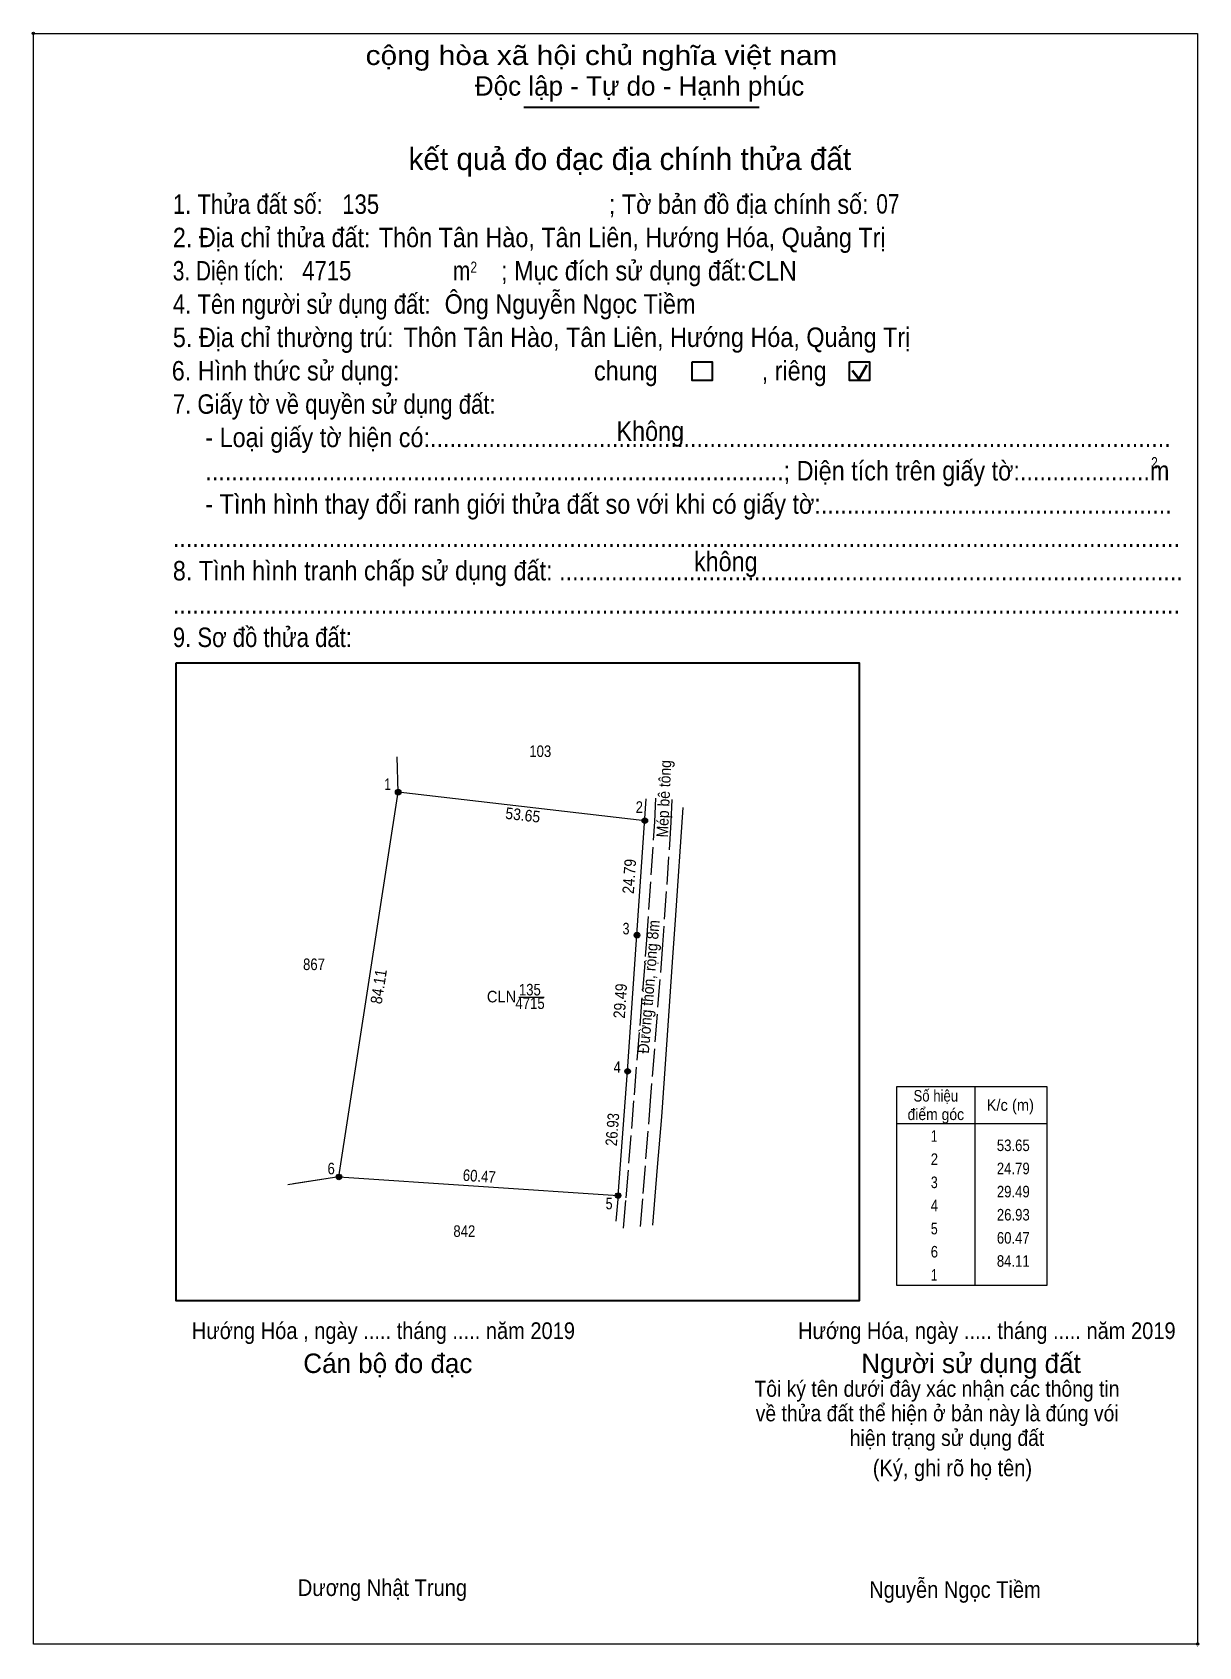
# Model space of a CAD drawing. Header units: metres. Extents: x 546833 to 548165, y 1838165 to 1838884.
# Drawn here: x 546832.7 to 547084.8, y 1838164.9 to 1838513.8 of the extents above; entities that cross this region are included whole.
import ezdxf
from ezdxf.enums import TextEntityAlignment as Align

# ---------------------------------------------------------------- set-up
doc = ezdxf.new("R2010")
doc.units = ezdxf.units.M
doc.header["$PDMODE"] = 32
doc.header["$PDSIZE"] = 0.5
doc.linetypes.add('LONG_DASHED', pattern=[7.5, 6, -1.5])
doc.linetypes.add('MEDIUM_DASHED', pattern=[4.5, 3, -1.5])
for name, color, linetype, lineweight in [('1', 7, 'MEDIUM_DASHED', 13), ('19', 7, 'Continuous', 13), ('63', 7, 'Continuous', 13)]:
    doc.layers.add(name, color=color, linetype=linetype, lineweight=lineweight)

msp = doc.modelspace()

# ---------------------------------------------------------------- hatches: boundary and pattern name
at = {"layer": '63'}
for points in [[(546912.34, 1838349.58, 1), (546911.14, 1838349.58, 1)], [(546965.64, 1838343.43, 1), (546964.44, 1838343.43, 1)], [(546963.93, 1838318.7, 1), (546962.73, 1838318.7, 1)], [(546961.91, 1838289.28, 1), (546960.71, 1838289.28, 1)], [(546899.52, 1838266.45, 1), (546898.32, 1838266.45, 1)], [(546959.86, 1838262.43, 1), (546958.66, 1838262.43, 1)]]:
    msp.add_hatch(color=256, dxfattribs=at).paths.add_polyline_path(points)

# ---------------------------------------------------------------- linework, layer by layer
at = {"layer": '19', "lineweight": 25}
msp.add_line((546938.87, 1838497.57), (546989.75, 1838497.57), dxfattribs=at)
msp.add_line((546938.87, 1838497.57), (546989.75, 1838497.57), dxfattribs=at)
at = {"layer": '19', "lineweight": 35}
for p, q in [((547009.83, 1838440.69), (547011.27, 1838438.83)), ((547009.83, 1838440.69), (547011.27, 1838438.83)), ((547011.27, 1838438.83), (547013.01, 1838441.95)), ((547011.27, 1838438.83), (547013.01, 1838441.95))]:
    msp.add_line(p, q, dxfattribs=at)
at = {"layer": '19'}
for p, q in [((546911.74, 1838349.58), (546911.51, 1838357.25)), ((546898.92, 1838266.45), (546911.74, 1838349.58)), ((546965.04, 1838343.43), (546911.74, 1838349.58)), ((546898.92, 1838266.45), (546887.91, 1838264.78)), ((546898.92, 1838266.45), (546889.14, 1838264.97)), ((546898.92, 1838266.45), (546959.26, 1838262.43)), ((546959.26, 1838262.43), (546958.78, 1838256.89))]:
    msp.add_line(p, q, dxfattribs=at)
msp.add_lwpolyline([(546832.9, 1838513.53), (547084.5, 1838513.53), (547084.5, 1838165.53), (546832.9, 1838165.53)], close=True, dxfattribs=at)
msp.add_lwpolyline([(546832.9, 1838513.53), (547084.5, 1838513.53), (547084.5, 1838165.53), (546832.9, 1838165.53)], close=True, dxfattribs=at)
at = {"layer": '19', "lineweight": 25}
for points in [[(546975.28, 1838442.55), (546979.6, 1838442.55), (546979.6, 1838438.52), (546975.28, 1838438.52)], [(546975.28, 1838442.55), (546979.6, 1838442.55), (546979.6, 1838438.52), (546975.28, 1838438.52)], [(547009.27, 1838442.55), (547013.6, 1838442.55), (547013.6, 1838438.52), (547009.27, 1838438.52)], [(547009.27, 1838442.55), (547013.6, 1838442.55), (547013.6, 1838438.52), (547009.27, 1838438.52)], [(546863.75, 1838377.57), (547011.35, 1838377.57), (547011.35, 1838239.69), (546863.75, 1838239.69)], [(546863.75, 1838377.57), (547011.35, 1838377.57), (547011.35, 1838239.69), (546863.75, 1838239.69)]]:
    msp.add_lwpolyline(points, close=True, dxfattribs=at)
at = {"layer": '19'}
for points in [[(546959.26, 1838262.43), (546961.31, 1838289.28), (546965.36, 1838348.13)], [(546973.22, 1838346.28), (546971.56, 1838321.9), (546971.01, 1838313.92), (546970.29, 1838303.34), (546969.22, 1838287.7), (546968.66, 1838279.44), (546967.74, 1838268.59), (546966.68, 1838256.01)]]:
    msp.add_lwpolyline(points, dxfattribs=at)
at = {"layer": '19', "linetype": 'LONG_DASHED'}
for points in [[(546960.46, 1838255.36), (546961.01, 1838261.97), (546962.78, 1838284.19), (546965.43, 1838316.74), (546967.19, 1838343.15), (546967.39, 1838348.29)], [(546970.9, 1838348.04), (546970.68, 1838343.09), (546968.87, 1838316.58), (546966.29, 1838283.84), (546964.53, 1838261.73), (546963.97, 1838255.39)]]:
    msp.add_lwpolyline(points, dxfattribs=at)
at = {"layer": '19'}
for p in [(546832.9, 1838513.53), (547084.5, 1838165.53)]:
    msp.add_point(p, dxfattribs=at)
at = {"layer": '63'}
for p, q in [((546937.8, 1838305.27), (546943.27, 1838305.27)), ((547036.33, 1838285.99), (547036.33, 1838242.99)), ((547036.33, 1838285.99), (547036.33, 1838242.99)), ((547019.53, 1838277.99), (547051.93, 1838277.99))]:
    msp.add_line(p, q, dxfattribs=at)
msp.add_lwpolyline([(547019.53, 1838285.99), (547051.93, 1838285.99), (547051.93, 1838242.99), (547019.53, 1838242.99)], close=True, dxfattribs=at)
for centre in [(546911.74, 1838349.58), (546965.04, 1838343.43), (546963.33, 1838318.7), (546961.31, 1838289.28), (546898.92, 1838266.45), (546959.26, 1838262.43)]:
    msp.add_circle(centre, 0.6, dxfattribs=at)

# ---------------------------------------------------------------- texts
at = {"layer": '1'}
for s, width, p in [('103', 0.85, (546942.44, 1838357.19)), ('867', 0.85, (546893.54, 1838311.15)), ('CLN', 0.95, (546934.075, 1838304.17)), ('135', 0.85, (546940.19, 1838305.67)), ('4715', 0.85, (546940.23, 1838302.74)), ('842', 0.85, (546926.03, 1838253.5))]:
    msp.add_text(s, height=2.5, dxfattribs=dict(at, width=width)).set_placement(p, align=Align.CENTER)
at = {"layer": '19'}
for s, height, width, p in [('cộng hòa xã hội chủ nghĩa việt nam', 4.2, 1.15, (546904.69, 1838506.71)), ('cộng hòa xã hội chủ nghĩa việt nam', 4.2, 1.15, (546904.69, 1838506.71)), ('1. Thửa đất số:', 4.2, 0.85, (546863.03, 1838474.55)), ('1. Thửa đất số:', 4.2, 0.85, (546863.03, 1838474.55)), ('135', 4.2, 0.85, (546899.65, 1838474.55)), ('; Tờ bản đồ địa chính số:', 4.2, 0.9, (546957.25, 1838474.55)), ('; Tờ bản đồ địa chính số:', 4.2, 0.9, (546957.25, 1838474.55)), ('07', 4.2, 0.8, (547015.07, 1838474.61)), ('2. Địa chỉ thửa đất:', 4.2, 0.9, (546863.03, 1838467.35)), ('2. Địa chỉ thửa đất:', 4.2, 0.9, (546863.03, 1838467.35)), ('Thôn Tân Hào, Tân Liên, Hướng Hóa, Quảng Trị', 4.2, 0.9, (546907.55, 1838467.35)), ('3. Diện tích:', 4.2, 0.8, (546863.03, 1838460.15)), ('3. Diện tích:', 4.2, 0.8, (546863.03, 1838460.15)), ('4715', 4.2, 0.85, (546890.99, 1838460.19)), ('m', 4.2, 0.8, (546923.57, 1838460.15)), ('m', 4.2, 0.8, (546923.57, 1838460.15)), ('2', 2.4, 0.8, (546927.35, 1838461.83)), ('2', 2.4, 0.8, (546927.35, 1838461.83)), ('; Mục đích sử dụng đất:', 4.2, 0.9, (546933.97, 1838460.15)), ('; Mục đích sử dụng đất:', 4.2, 0.9, (546933.97, 1838460.15)), ('CLN', 4.2, 0.95, (546987.23, 1838460.13)), ('4. Tên người sử dụng đất:', 4.2, 0.85, (546863.03, 1838452.95)), ('4. Tên người sử dụng đất:', 4.2, 0.85, (546863.03, 1838452.95)), ('Ông Nguyễn Ngọc Tiềm', 4.2, 0.9, (546921.77, 1838452.99)), ('5. Địa chỉ thường trú:', 4.2, 0.9, (546863.03, 1838445.75)), ('5. Địa chỉ thường trú:', 4.2, 0.9, (546863.03, 1838445.75)), ('Thôn Tân Hào, Tân Liên, Hướng Hóa, Quảng Trị', 4.2, 0.9, (546912.89, 1838445.79)), ('6. Hình thức sử dụng:', 4.2, 0.9, (546862.79, 1838438.55)), ('6. Hình thức sử dụng:', 4.2, 0.9, (546862.79, 1838438.55)), ('chung                , riêng', 4.2, 0.9, (546954.05, 1838438.55)), ('chung                , riêng', 4.2, 0.9, (546954.05, 1838438.55)), ('7. Giấy tờ về quyền sử dụng đất:', 4.2, 0.85, (546863.03, 1838431.35)), ('7. Giấy tờ về quyền sử dụng đất:', 4.2, 0.85, (546863.03, 1838431.35)), ('     - Loại giấy tờ hiện có:..................................................................................................................', 4.2, 0.9, (546863.03, 1838424.15)), ('     - Loại giấy tờ hiện có:..................................................................................................................', 4.2, 0.9, (546863.03, 1838424.15)), ('Không', 4.2, 0.9, (546958.91, 1838425.49)), ('     .........................................................................................; Diện tích trên giấy tờ:....................m', 4.2, 0.9, (546863.03, 1838416.95)), ('     .........................................................................................; Diện tích trên giấy tờ:....................m', 4.2, 0.9, (546863.03, 1838416.95)), ('2', 2.4, 0.8, (547074.47, 1838419.59)), ('2', 2.4, 0.8, (547074.47, 1838419.59)), ('     - Tình hình thay đổi ranh giới thửa đất so với khi có giấy tờ:......................................................', 4.2, 0.9, (546863.03, 1838409.75)), ('...........................................................................................................................................................', 4.2, 0.9, (546863.03, 1838402.55)), ('không', 4.2, 0.9, (546975.65, 1838397.33)), ('không', 4.2, 0.9, (546975.65, 1838397.33)), ('8. Tình hình tranh chấp sử dụng đất: ................................................................................................', 4.2, 0.9, (546863.03, 1838395.35)), ('8. Tình hình tranh chấp sử dụng đất: ................................................................................................', 4.2, 0.9, (546863.03, 1838395.35)), ('...........................................................................................................................................................', 4.2, 0.9, (546863.03, 1838388.15)), ('...........................................................................................................................................................', 4.2, 0.9, (546863.03, 1838388.15)), ('9. Sơ đồ thửa đất:', 4.2, 0.85, (546863.03, 1838380.95)), ('9. Sơ đồ thửa đất:', 4.2, 0.85, (546863.03, 1838380.95)), ('Hướng Hóa , ngày ..... tháng ..... năm 2019', 3.6, 0.9, (546867.13, 1838231.43)), ('Hướng Hóa, ngày ..... tháng ..... năm 2019', 3.6, 0.9, (546998.15, 1838231.43)), ('(Ký, ghi rõ họ tên)', 3.6, 0.9, (547014.31, 1838201.79)), ('(Ký, ghi rõ họ tên)', 3.6, 0.9, (547014.31, 1838201.79)), ('Dương Nhật Trung', 3.6, 0.9, (546890.04, 1838175.91)), ('Nguyễn Ngọc Tiềm', 3.6, 0.9, (547013.53, 1838175.51))]:
    msp.add_text(s, height=height, dxfattribs=dict(at, width=width)).set_placement(p)
for s, p in [('Độc lập - Tự do - Hạnh phúc', (546928.31, 1838500.09)), ('Độc lập - Tự do - Hạnh phúc', (546928.31, 1838500.09)), ('Cán bộ đo đạc', (546891.23, 1838224.09)), ('Cán bộ đo đạc', (546891.23, 1838224.09)), ('Người sử dụng đất', (547011.83, 1838224.09)), ('Người sử dụng đất', (547011.83, 1838224.09))]:
    msp.add_text(s, height=4.2, dxfattribs=at).set_placement(p)
for s, height, p in [('kết quả đo đạc địa chính thửa đất', 4.8, (546961.8, 1838484.03)), ('kết quả đo đạc địa chính thửa đất', 4.8, (546961.8, 1838484.03)), ('.', 1.2, (547084.531, 1838164.95)), ('.', 1.2, (547084.531, 1838164.95))]:
    msp.add_text(s, height=height, dxfattribs=at).set_placement(p, align=Align.CENTER)
at = {"layer": '19', "width": 0.9}
for s, p in [('Tôi ký tên dưới đây xác nhận các thông tin', (547028.175, 1838218.95)), ('Tôi ký tên dưới đây xác nhận các thông tin', (547028.175, 1838218.95)), ('về thửa đất thể hiện ở bản này là đúng vói', (547028.225, 1838213.65)), ('về thửa đất thể hiện ở bản này là đúng vói', (547028.225, 1838213.65)), ('hiện trạng sử dụng đất', (547030.355, 1838208.33)), ('hiện trạng sử dụng đất', (547030.355, 1838208.33))]:
    msp.add_text(s, height=3.47, dxfattribs=at).set_placement(p, align=Align.CENTER)
at = {"layer": '63'}
for s, rotation, width, p in [('Mép bê tông', 87.455, 0.9, (546970.406, 1838348.12)), ('53.65', 353.418, 0.9, (546938.537, 1838343.422)), ('24.79', 86.044, 0.9, (546962.915, 1838331.309)), ('Đường thôn, rộng 8m', 85.346, 0.9, (546967.079, 1838307.454)), ('84.11', 81.233, 0.9, (546908.742, 1838307.414)), ('29.49', 86.072, 0.9, (546960.963, 1838304.394)), ('26.93', 85.634, 0.85, (546959.259, 1838276.61)), ('60.47', 356.188, 0.85, (546929.182, 1838265.396))]:
    msp.add_text(s, height=2.5, rotation=rotation, dxfattribs=dict(at, width=width)).set_placement(p, align=Align.CENTER)
for s, width, p in [(' 1', 0.75, (546910.13, 1838350.06)), (' 2', 0.85, (546964.64, 1838345.12)), (' 3', 0.8, (546961.72, 1838318.86)), (' 4', 0.85, (546959.86, 1838288.95)), ('53.65', 0.85, (547048.23, 1838272.04)), (' 6', 0.85, (546898.04, 1838267.02)), ('24.79', 0.85, (547048.23, 1838267.04)), ('29.49', 0.85, (547048.23, 1838262.04)), (' 5', 0.8, (546958.06, 1838259.45)), ('26.93', 0.85, (547048.23, 1838257.04)), ('60.47', 0.85, (547048.23, 1838252.04)), ('84.11', 0.85, (547048.23, 1838247.04))]:
    msp.add_text(s, height=2.5, dxfattribs=dict(at, width=width)).set_placement(p, align=Align.RIGHT)
for s, width, p in [('Số hiệu', 0.85, (547027.93, 1838282.74)), ('K/c (m)', 0.95, (547044.03, 1838280.74)), ('điểm góc', 0.9, (547027.93, 1838278.74)), (' 1', 0.75, (547027.225, 1838274.04)), (' 2', 0.85, (547027.23, 1838269.04)), (' 3', 0.8, (547027.23, 1838264.04)), (' 4', 0.85, (547027.225, 1838259.04)), (' 5', 0.8, (547027.23, 1838254.04)), (' 6', 0.85, (547027.23, 1838249.04)), (' 1', 0.75, (547027.225, 1838244.04))]:
    msp.add_text(s, height=2.5, dxfattribs=dict(at, width=width)).set_placement(p, align=Align.CENTER)

doc.saveas('drawing.dxf')
